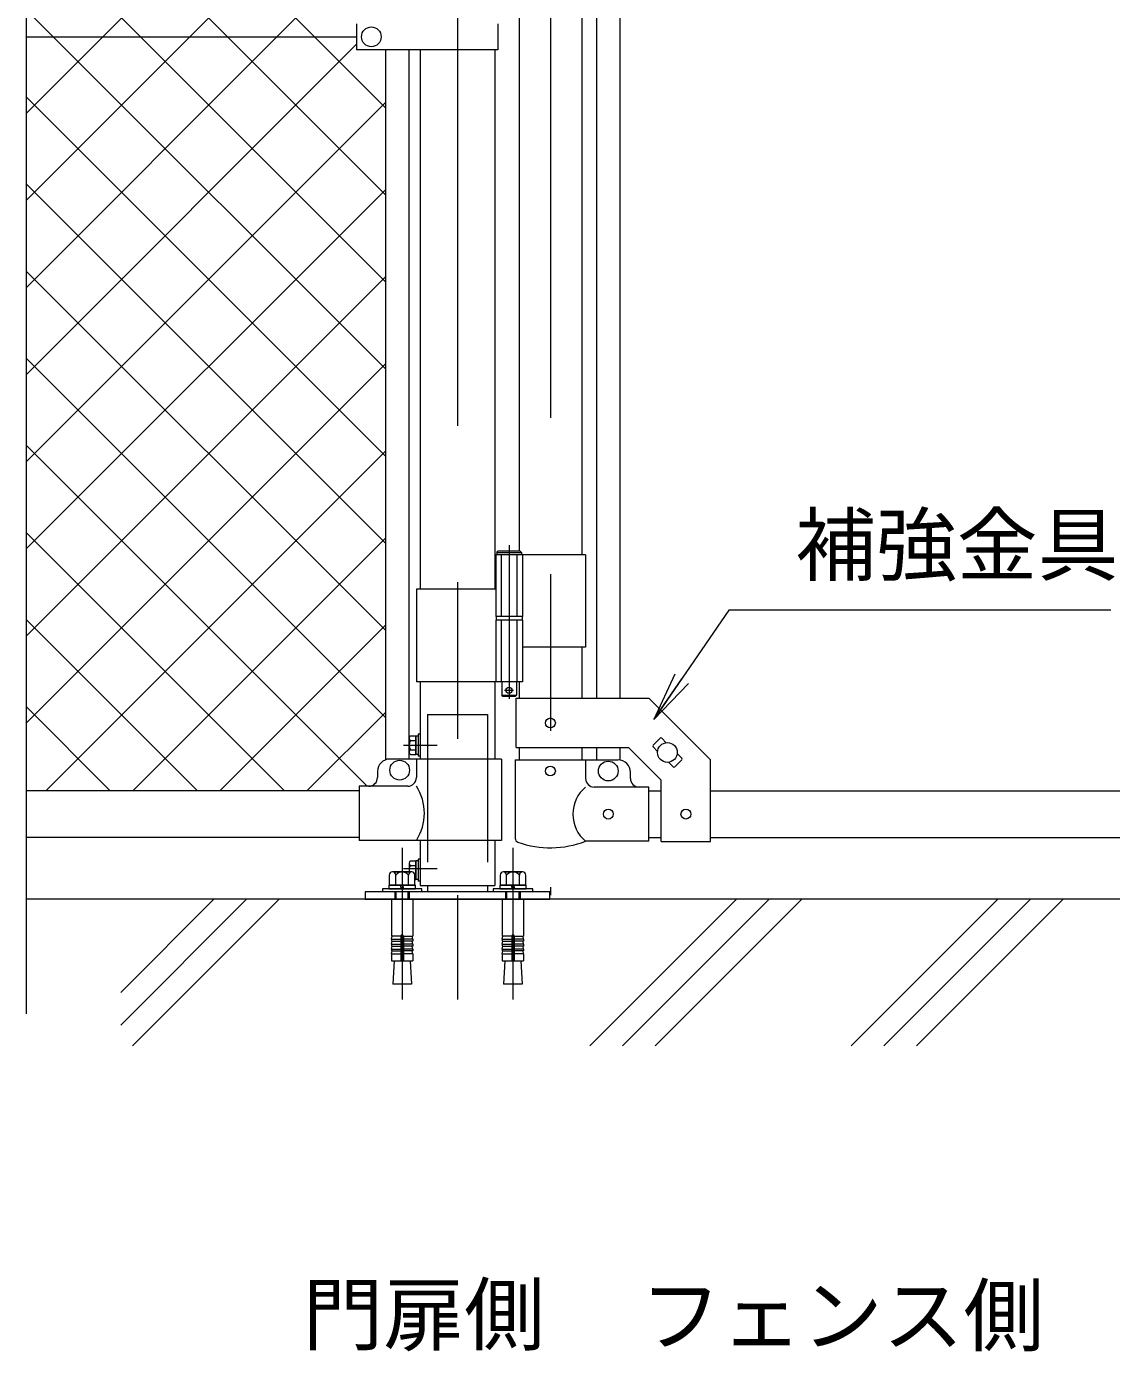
# Model space of a CAD drawing. Units: millimetres, scale not verified. Extents: x -4200 to 4200, y -2970 to 2970.
# Drawn here: x -108 to 773, y -756 to 320 of the extents above; entities that cross this region are included whole.
import ezdxf
from ezdxf.enums import TextEntityAlignment as Align

# ---------------------------------------------------------------- set-up
doc = ezdxf.new("R2010")
doc.units = ezdxf.units.MM
doc.header["$LTSCALE"] = 20
doc.linetypes.add('DASHED', pattern=[7.5, 6, -1.5])
doc.linetypes.add('USER1', pattern=[50.8, 31.75, -6.35, 6.35, -6.35])
for name, color, linetype, lineweight in [('0-1_D-STR-TXT', 7, 'Continuous', 9), ('0-2_D-BMK', 2, 'USER1', 13), ('0-3_D-STR1', 1, 'Continuous', 18), ('0-4_D-STR3', 3, 'Continuous', 13), ('0-5_D-STR-DIM', 7, 'Continuous', 9), ('0-6_0', 3, 'Continuous', 18), ('0-7_D-STR2', 7, 'Continuous', 9), ('0-9_D-BGD', 7, 'Continuous', 9)]:
    doc.layers.add(name, color=color, linetype=linetype, lineweight=lineweight)
doc.styles.add('ＭＳ ゴシック', font='')
doc.styles.get('ＭＳ ゴシック').set_extended_font_data('MS Gothic')

# ---------------------------------------------------------------- blocks, each defined once
blk = doc.blocks.new('_Open')
at = {"layer": '0-6_0', "color": 7, "lineweight": 9}
blk.add_line((-20, 3.33), (0, 0), dxfattribs=at)
blk.add_lwpolyline([(-20, -3.33), (0, 0), (-20, 0)], dxfattribs=at)

msp = doc.modelspace()

# ---------------------------------------------------------------- linework, layer by layer
at = {"layer": '0-1_D-STR-TXT'}
msp.add_lwpolyline([(772.3, -154.05), (462.24, -154.05), (402.53, -241.19)], dxfattribs=at)
at = {"layer": '0-2_D-BMK'}
for p, q in [((241.99, 1646.61), (241.99, -470.04)), ((317.39, 1653.1), (317.39, -385.29)), ((283.83, -101.21), (283.83, -226.1)), ((287.46, -219.13), (280.21, -219.13)), ((198.02, -263.63), (225.47, -263.63)), ((196.99, -347.03), (196.99, -470.04)), ((286.99, -347.03), (286.99, -470.04)), ((198.02, -363.63), (225.47, -363.63))]:
    msp.add_line(p, q, dxfattribs=at)
at = {"layer": '0-3_D-STR1'}
for p, q in [((291.99, 611.37), (291.99, -106.13)), ((342.79, 611.37), (342.79, -109.13)), ((211.74, 300.87), (211.74, -137.13)), ((272.24, 300.87), (272.24, -137.13)), ((342.79, -184.13), (342.79, -225.58)), ((211.74, -212.13), (211.74, -274.93)), ((272.24, -212.13), (272.24, -274.93)), ((291.99, -212.13), (291.99, -225.58)), ((291.99, -265.58), (291.99, -275.63)), ((342.79, -265.58), (342.79, -275.63)), ((161.99, -300.63), (-108.01, -300.63)), ((397.39, -300.63), (407.39, -300.63)), ((447.39, -300.63), (1081.59, -300.63)), ((161.99, -338.63), (-108.01, -338.63)), ((211.74, -340.93), (211.74, -377.63)), ((272.24, -340.93), (272.24, -377.63)), ((397.39, -338.63), (407.39, -338.63)), ((447.39, -338.63), (1081.59, -338.63)), ((211.74, -377.63), (272.24, -377.63))]:
    msp.add_line(p, q, dxfattribs=at)
at = {"layer": '0-4_D-STR3'}
for p, q in [((354.89, 608.87), (354.89, -225.58)), ((373.89, 608.87), (373.89, -225.58)), ((159.99, 321.87), (159.99, 300.87)), ((274.79, 321.87), (274.79, 300.87)), ((-108.01, 311.37), (159.99, 311.37)), ((274.79, 300.87), (159.99, 300.87)), ((183.64, -275.51), (183.64, 300.87)), ((202.64, -274.93), (202.64, 300.87)), ((273.83, -107.13), (274.83, -106.13)), ((273.83, -107.13), (273.83, -109.13)), ((273.83, -107.13), (293.83, -107.13)), ((292.83, -106.13), (274.83, -106.13)), ((273.03, -109.13), (273.03, -159.13)), ((345.94, -109.13), (273.03, -109.13)), ((294.63, -109.13), (294.63, -159.13)), ((345.94, -109.13), (345.94, -184.13)), ((273.03, -137.13), (208.69, -137.13)), ((208.69, -137.13), (208.69, -212.13)), ((294.63, -159.13), (273.03, -159.13)), ((273.33, -159.13), (273.33, -162.13)), ((294.33, -159.13), (294.33, -162.13)), ((294.63, -162.13), (273.03, -162.13)), ((273.03, -162.13), (273.03, -212.13)), ((294.33, -162.13), (273.33, -162.13)), ((294.63, -162.13), (294.63, -212.13)), ((345.94, -184.13), (294.74, -184.13)), ((294.63, -212.13), (208.69, -212.13)), ((289.83, -212.13), (289.83, -223.13)), ((278.83, -224.13), (277.83, -223.13)), ((288.83, -224.13), (278.83, -224.13)), ((288.83, -224.13), (289.83, -223.13)), ((289.69, -265.58), (289.69, -225.58)), ((202.64, -258), (202.64, -269.26)), ((203.72, -256.13), (208.14, -256.13)), ((208.14, -256.13), (208.14, -271.13)), ((210.14, -254.63), (210.14, -272.63)), ((211.74, -254.63), (210.14, -254.63)), ((400.72, -263.57), (406.38, -257.92)), ((407.79, -257.92), (411.51, -261.63)), ((203.72, -259.87), (208.14, -259.87)), ((203.72, -267.39), (208.14, -267.39)), ((289.69, -265.58), (380.82, -265.58)), ((354.89, -265.58), (354.89, -275.63)), ((373.89, -265.58), (373.89, -275.63)), ((380.82, -265.58), (407.39, -292.15)), ((400.72, -264.99), (404.44, -268.7)), ((277.69, -274.93), (186.99, -274.93)), ((203.72, -271.13), (208.14, -271.13)), ((208.59, -274.93), (208.59, -289.93)), ((277.69, -274.93), (277.69, -340.93)), ((288.84, -275.63), (345.94, -275.63)), ((288.84, -275.63), (288.84, -339.33)), ((345.94, -275.63), (345.94, -290.63)), ((345.94, -275.63), (372.39, -275.63)), ((413.27, -277.53), (416.99, -281.25)), ((418.4, -281.25), (424.06, -275.59)), ((420.34, -270.46), (424.06, -274.18)), ((447.39, -341.83), (447.39, -275.58)), ((176.99, -284.93), (176.99, -289.93)), ((382.39, -290.63), (382.39, -285.63)), ((201.59, -296.93), (161.99, -296.93)), ((161.99, -296.93), (161.99, -340.93)), ((397.39, -297.63), (352.94, -297.63)), ((397.39, -341.63), (397.39, -297.63)), ((407.39, -341.83), (407.39, -292.15)), ((277.69, -340.93), (161.99, -340.93)), ((397.39, -341.63), (345.94, -341.63)), ((407.39, -341.83), (447.39, -341.83)), ((202.64, -359.44), (202.64, -366.53)), ((203.72, -357.57), (208.14, -357.57)), ((203.72, -361.31), (208.14, -361.31)), ((208.14, -357.57), (208.14, -372.57)), ((210.14, -356.07), (210.14, -374.07)), ((211.74, -356.07), (210.14, -356.07)), ((186.6, -369.03), (186.6, -377.33)), ((204.79, -366.53), (189.2, -366.53)), ((190.99, -366.53), (202.99, -366.53)), ((191.8, -377.33), (191.8, -369.03)), ((202.19, -377.33), (202.19, -369.03)), ((207.37, -368.83), (208.14, -368.83)), ((207.38, -377.33), (207.38, -369.03)), ((207.38, -372.57), (208.14, -372.57)), ((276.6, -369.03), (276.6, -377.33)), ((294.79, -366.53), (279.2, -366.53)), ((280.99, -366.53), (292.99, -366.53)), ((281.8, -377.33), (281.8, -369.03)), ((292.19, -377.33), (292.19, -369.03)), ((297.38, -377.33), (297.38, -369.03)), ((180.99, -380.33), (180.99, -382.63)), ((212.99, -380.33), (180.99, -380.33)), ((207.74, -377.33), (186.24, -377.33)), ((186.24, -377.33), (186.24, -380.33)), ((186.24, -380.33), (207.74, -380.33)), ((186.6, -377.33), (207.38, -377.33)), ((190.99, -382.63), (190.99, -388.63)), ((192.07, -388.63), (192.07, -382.63)), ((195.49, -377.33), (196.3, -380.33)), ((198.49, -380.33), (197.69, -377.33)), ((201.91, -388.63), (201.91, -382.63)), ((202.99, -388.63), (202.99, -382.63)), ((207.74, -380.33), (207.74, -377.33)), ((212.99, -382.63), (212.99, -380.33)), ((217.69, -377.63), (217.69, -382.63)), ((266.29, -377.63), (266.29, -382.63)), ((270.99, -380.33), (270.99, -382.63)), ((302.99, -380.33), (270.99, -380.33)), ((297.74, -377.33), (276.24, -377.33)), ((276.24, -377.33), (276.24, -380.33)), ((276.24, -380.33), (297.74, -380.33)), ((276.6, -377.33), (297.38, -377.33)), ((280.99, -382.63), (280.99, -388.63)), ((282.07, -388.63), (282.07, -382.63)), ((285.49, -377.33), (286.3, -380.33)), ((288.49, -380.33), (287.69, -377.33)), ((291.91, -388.63), (291.91, -382.63)), ((292.99, -388.63), (292.99, -382.63)), ((297.74, -380.33), (297.74, -377.33)), ((302.99, -382.63), (302.99, -380.33)), ((188.34, -388.63), (188.34, -418.67)), ((205.64, -388.63), (205.64, -418.67)), ((278.34, -388.63), (278.34, -418.67)), ((295.64, -388.63), (295.64, -418.67)), ((195.99, -418.67), (188.34, -418.67)), ((188.34, -421.17), (188.78, -418.71)), ((195.99, -418.67), (195.99, -438.63)), ((197.99, -418.67), (205.64, -418.67)), ((197.99, -418.67), (197.99, -438.63)), ((205.64, -421.17), (205.21, -418.71)), ((285.99, -418.67), (278.34, -418.67)), ((278.34, -421.17), (278.78, -418.71)), ((285.99, -418.67), (285.99, -438.63)), ((287.99, -418.67), (295.64, -418.67)), ((287.99, -418.67), (287.99, -438.63)), ((295.64, -421.17), (295.21, -418.71)), ((188.34, -421.17), (195.99, -421.17)), ((188.34, -421.17), (188.34, -422.67)), ((188.34, -422.67), (195.99, -422.67)), ((188.34, -425.17), (188.78, -422.71)), ((188.34, -425.17), (195.99, -425.17)), ((188.34, -425.17), (188.34, -426.67)), ((188.34, -426.67), (195.99, -426.67)), ((188.34, -429.17), (188.78, -426.71)), ((188.34, -429.17), (195.99, -429.17)), ((188.34, -429.17), (188.34, -430.67)), ((205.64, -421.17), (197.99, -421.17)), ((205.64, -422.67), (197.99, -422.67)), ((205.64, -425.17), (197.99, -425.17)), ((205.64, -426.67), (197.99, -426.67)), ((205.64, -429.17), (197.99, -429.17)), ((205.64, -425.17), (205.21, -422.71)), ((205.64, -429.17), (205.21, -426.71)), ((205.64, -421.17), (205.64, -422.67)), ((205.64, -425.17), (205.64, -426.67)), ((205.64, -429.17), (205.64, -430.67)), ((278.34, -421.17), (285.99, -421.17)), ((278.34, -421.17), (278.34, -422.67)), ((278.34, -422.67), (285.99, -422.67)), ((278.34, -425.17), (278.78, -422.71)), ((278.34, -425.17), (285.99, -425.17)), ((278.34, -425.17), (278.34, -426.67)), ((278.34, -426.67), (285.99, -426.67)), ((278.34, -429.17), (278.78, -426.71)), ((278.34, -429.17), (285.99, -429.17)), ((278.34, -429.17), (278.34, -430.67)), ((295.64, -421.17), (287.99, -421.17)), ((295.64, -422.67), (287.99, -422.67)), ((295.64, -425.17), (287.99, -425.17)), ((295.64, -426.67), (287.99, -426.67)), ((295.64, -429.17), (287.99, -429.17)), ((295.64, -425.17), (295.21, -422.71)), ((295.64, -429.17), (295.21, -426.71)), ((295.64, -421.17), (295.64, -422.67)), ((295.64, -425.17), (295.64, -426.67)), ((295.64, -429.17), (295.64, -430.67)), ((188.34, -433.13), (188.78, -430.67)), ((188.34, -430.67), (195.99, -430.67)), ((188.34, -433.13), (195.99, -433.13)), ((188.34, -433.13), (188.34, -438.63)), ((188.34, -438.63), (205.64, -438.63)), ((190.5, -438.63), (189.41, -457.73)), ((205.64, -430.67), (197.99, -430.67)), ((205.64, -433.13), (197.99, -433.13)), ((203.49, -438.63), (204.57, -457.73)), ((205.64, -433.13), (205.21, -430.67)), ((205.64, -433.13), (205.64, -438.63)), ((278.34, -433.13), (278.78, -430.67)), ((278.34, -430.67), (285.99, -430.67)), ((278.34, -433.13), (285.99, -433.13)), ((278.34, -433.13), (278.34, -438.63)), ((278.34, -438.63), (295.64, -438.63)), ((280.5, -438.63), (279.41, -457.73)), ((295.64, -430.67), (287.99, -430.67)), ((295.64, -433.13), (287.99, -433.13)), ((293.49, -438.63), (294.57, -457.73)), ((295.64, -433.13), (295.21, -430.67)), ((295.64, -433.13), (295.64, -438.63)), ((204.57, -457.73), (189.41, -457.73)), ((294.57, -457.73), (279.41, -457.73))]:
    msp.add_line(p, q, dxfattribs=at)
at = {"layer": '0-4_D-STR3', "linetype": 'DASHED'}
for p, q in [((277.53, -109.13), (277.53, -159.13)), ((290.13, -109.13), (290.13, -159.13)), ((277.53, -162.13), (277.53, -212.13)), ((290.13, -162.13), (290.13, -212.13)), ((217.69, -238.63), (217.69, -377.63)), ((217.69, -238.63), (266.29, -238.63)), ((266.29, -238.63), (266.29, -377.63))]:
    msp.add_line(p, q, dxfattribs=at)
at = {"layer": '0-4_D-STR3'}
for points in [[(292.83, -106.13), (293.83, -107.13), (293.83, -109.13)], [(277.83, -212.13), (277.83, -223.13), (289.83, -223.13)], [(289.69, -225.58), (397.39, -225.58), (447.39, -275.58)], [(211.74, -254.63), (211.74, -272.63), (210.14, -272.63)], [(211.74, -356.07), (211.74, -374.07), (210.14, -374.07)]]:
    msp.add_lwpolyline(points, dxfattribs=at)
for points in [[(208.14, -255.93), (210.14, -255.93), (210.14, -271.33), (208.14, -271.33)], [(208.14, -357.37), (210.14, -357.37), (210.14, -372.77), (208.14, -372.77)], [(166.99, -388.63), (316.99, -388.63), (316.99, -382.63), (166.99, -382.63)]]:
    msp.add_lwpolyline(points, close=True, dxfattribs=at)
for centre, radius in [((171.99, 311.37), 8), ((283.83, -219.13), 2.5), ((317.39, -245.58), 4), ((412.39, -269.58), 8), ((194.99, -283.93), 8), ((364.39, -284.63), 8), ((317.39, -284.63), 4), ((364.39, -319.63), 4), ((427.39, -319.58), 4)]:
    msp.add_circle(centre, radius, dxfattribs=at)
for centre, radius, start, end in [((204.8, -258), 2.16, 120, 240), ((407.09, -258.62), 1, 45, 135), ((209.72, -263.63), 7.08, 147.93138, 212.06862), ((204.8, -269.26), 2.16, 120, 240), ((401.43, -264.28), 1, 135, 225), ((186.99, -284.93), 10, 90, 180), ((372.39, -285.63), 10, 0, 90), ((423.35, -274.89), 1, 315, 45), ((169.99, -289.93), 7, 270, 0), ((201.59, -289.93), 7, 270, 0), ((417.69, -280.54), 1, 225, 315), ((174.38, -318.93), 40.68, 327.25964, 32.74036), ((364.14, -319.63), 28.55, 129.59418, 230.40582), ((352.94, -290.63), 7, 180, 270), ((389.39, -290.63), 7, 180, 270), ((292.14, -339.33), 3.3, 180, 250.77949), ((317.39, -266.9), 80, 250.77949, 290.9084), ((204.8, -359.44), 2.16, 120, 240), ((209.72, -365.07), 7.08, 147.93138, 191.92338), ((189.2, -369.13), 2.6, 2.20423, 177.79577), ((196.99, -373.18), 6.65, 38.61324, 141.38676), ((204.79, -369.13), 2.6, 2.20423, 177.79577), ((204.79, -369.13), 2.6, 2.20423, 177.79577), ((279.2, -369.13), 2.6, 2.20423, 177.79577), ((286.99, -373.18), 6.65, 38.61324, 141.38676), ((294.79, -369.13), 2.6, 2.20423, 177.79577), ((196.99, -418.67), 1, 0, 180), ((286.99, -418.67), 1, 0, 180)]:
    msp.add_arc(centre, radius, start, end, dxfattribs=at)
at = {"layer": '0-5_D-STR-DIM'}
msp.add_line((-108.01, -481.63), (-108.01, 610.72), dxfattribs=at)
at = {"layer": '0-7_D-STR2'}
for p, q in [((125.86, 311.37), (-108.01, 545.24)), ((-46.07, 311.37), (183.64, 541.08)), ((55.15, 311.37), (-108.01, 474.53)), ((24.64, 311.37), (183.64, 470.37)), ((-15.56, 311.37), (-108.01, 403.82)), ((95.35, 311.37), (183.64, 399.66)), ((-86.27, 311.37), (-108.01, 333.11)), ((-108.01, 249.43), (-46.07, 311.37)), ((-108.01, 178.72), (24.64, 311.37)), ((-108.01, 108.01), (95.35, 311.37)), ((-108.01, 37.3), (159.99, 305.3)), ((183.64, 41.46), (-86.27, 311.37)), ((183.64, 112.17), (-15.56, 311.37)), ((183.64, 182.88), (55.15, 311.37)), ((183.64, 253.59), (125.86, 311.37)), ((183.64, -29.25), (-108.01, 262.4)), ((-108.01, -33.41), (183.64, 258.24)), ((183.64, -99.96), (-108.01, 191.69)), ((-108.01, -104.12), (183.64, 187.53)), ((183.64, -170.67), (-108.01, 120.98)), ((-108.01, -174.83), (183.64, 116.82)), ((183.64, -241.38), (-108.01, 50.27)), ((-108.01, -245.54), (183.64, 46.11)), ((168.48, -296.93), (-108.01, -20.45)), ((-92.39, -300.63), (183.64, -24.6)), ((101.47, -300.63), (-108.01, -91.16)), ((-21.68, -300.63), (183.64, -95.31)), ((30.76, -300.63), (-108.01, -161.87)), ((49.03, -300.63), (183.64, -166.03)), ((-39.95, -300.63), (-108.01, -232.58)), ((119.74, -300.63), (183.64, -236.74))]:
    msp.add_line(p, q, dxfattribs=at)
at = {"layer": '0-9_D-BGD'}
for p, q in [((2591.99, -388.63), (-108.01, -388.63)), ((-31.52, -490.87), (70.71, -388.63)), ((-31.52, -464.35), (44.19, -388.63)), ((-21.83, -507.69), (97.23, -388.63)), ((349.4, -507.69), (468.46, -388.63)), ((375.91, -507.69), (494.98, -388.63)), ((402.43, -507.69), (521.49, -388.63)), ((561.53, -507.69), (680.59, -388.63)), ((588.05, -507.69), (707.11, -388.63)), ((614.56, -507.69), (733.62, -388.63))]:
    msp.add_line(p, q, dxfattribs=at)

# ---------------------------------------------------------------- block references
at = {"layer": '0-1_D-STR-TXT', "xscale": 2, "yscale": 2, "rotation": 235.58239}
msp.add_blockref('_Open', (401.4, -242.84), dxfattribs=at)

# ---------------------------------------------------------------- texts
at = {"layer": '0-1_D-STR-TXT', "style": 'ＭＳ ゴシック'}
msp.add_text('補強金具', height=48.09, dxfattribs=at).set_placement((516.21, -139.43), align=Align.BOTTOM_LEFT)
at = {"layer": '0-5_D-STR-DIM', "style": 'ＭＳ ゴシック'}
for s, p in [('門扉側', (116.16, -764.2)), ('フェンス側', (390.43, -764.95))]:
    msp.add_text(s, height=48.09, dxfattribs=at).set_placement(p, align=Align.BOTTOM_LEFT)

doc.saveas('drawing.dxf')
